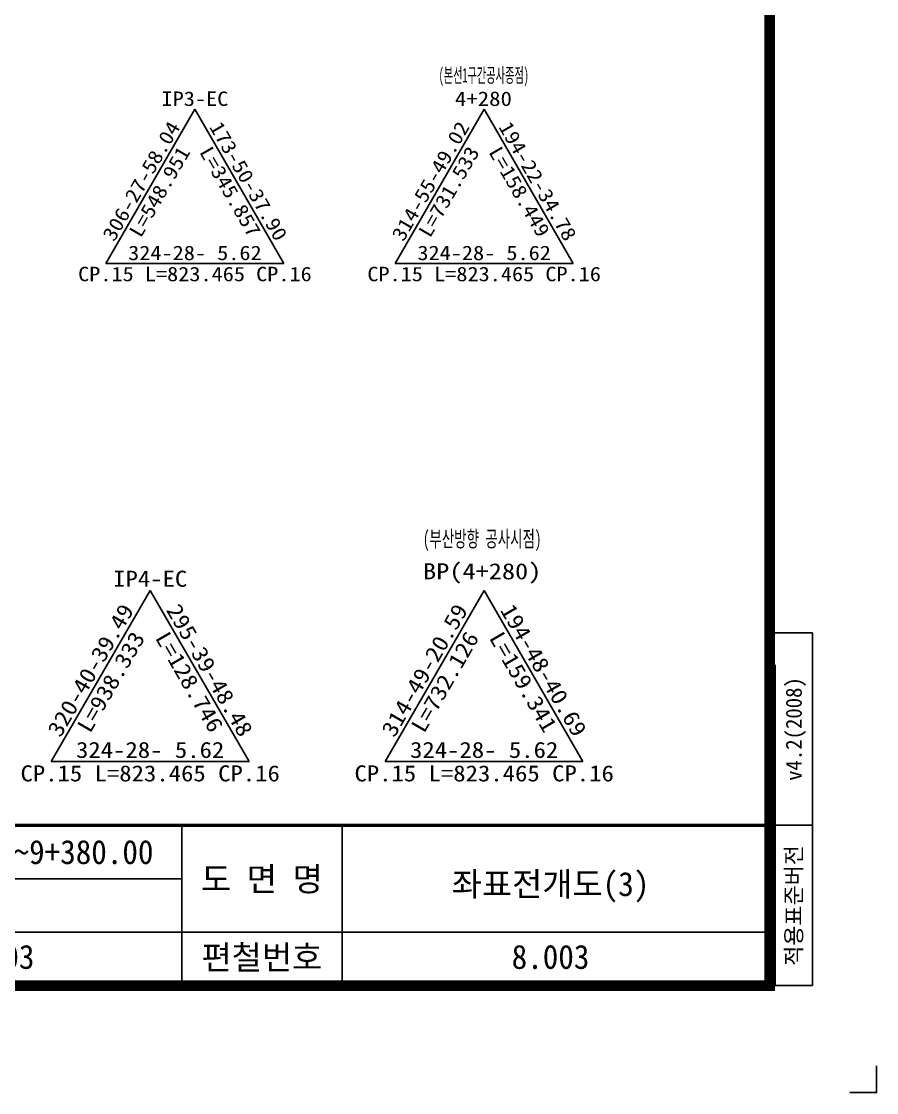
# Model space of a CAD drawing. Header units: millimetres. Extents: x 4525 to 5366, y 950 to 1544.
# Drawn here: x 5206.3 to 5366.3, y 950 to 1150.3 of the extents above; entities that cross this region are included whole.
import ezdxf
from ezdxf.enums import TextEntityAlignment as Align

# ---------------------------------------------------------------- set-up
doc = ezdxf.new("R2010")
doc.units = ezdxf.units.MM
for name, color, linetype in [('CA-ALGN-IPLN', 1, 'Continuous'), ('CA-ALGN-TEXT', 3, 'Continuous'), ('CA-TEXT', 3, 'Continuous'), ('CX-BORD', 3, 'Continuous'), ('CX-BORD-LIN1', 4, 'Continuous'), ('CX-BORD-LIN2', 3, 'Continuous'), ('CX-BORD-TEX2', 7, 'Continuous'), ('CX-BORD-TEX3', 6, 'Continuous'), ('CX-MISC', 2, 'Continuous')]:
    doc.layers.add(name, color=color, linetype=linetype)
doc.styles.add('RP2', font='DotumChe.ttf')
doc.styles.add('SEKO', font='DotumChe.ttf')
doc.styles.add('TB_TEXT', font='DotumChe.ttf')
doc.styles.add('TB_WBTXT', font='H2GTRE.TTF')
doc.styles.add('TB_WMTXT', font='DotumChe.ttf')

# ---------------------------------------------------------------- blocks, each defined once
blk = doc.blocks.new('CXBLKA1-KHCA')
at = {"layer": 'CX-BORD-LIN1', "const_width": 2}
blk.add_lwpolyline([(796, 0), (0, 0), (0, 554), (796, 554)], close=True, dxfattribs=at)
at = {"layer": 'CX-BORD-LIN1'}
for points, const_width in [([(796, 30), (0, 30)], 0.6), ([(686, 0), (686, 30)], 0.3)]:
    blk.add_lwpolyline(points, dxfattribs=dict(at, const_width=const_width))
at = {"layer": 'CX-BORD-LIN2'}
for p, q in [((804, 66.03), (796, 66.03)), ((804, 66.03), (804, 0)), ((797, 60), (797, 0)), ((804, 30), (796, 30)), ((804, 0), (797, 0))]:
    blk.add_line(p, q, dxfattribs=at)
at = {"layer": 'CX-BORD-LIN2', "const_width": 0.3}
for points in [[(716, 0), (716, 30)], [(686, 20), (566, 20)], [(796, 10), (566, 10)]]:
    blk.add_lwpolyline(points, dxfattribs=at)
at = {"layer": 'CX-MISC'}
blk.add_lwpolyline([(811, -20), (816, -20), (816, -15)], dxfattribs=at)
at = {"layer": 'CX-BORD-LIN1', "style": 'TB_TEXT'}
for tag, height, p in [('TR_RNUM4', 3, (285.11, 26.64)), ('TR_RDAT4', 3.5, (317.5, 27)), ('TR_DGN4', 3.5, (459.12, 27)), ('TR_CHK4', 3.5, (499.12, 27)), ('TR_APP4', 3.5, (539.12, 27)), ('TR_RNUM3', 3, (285.11, 20.64)), ('TR_RDAT3', 3.5, (317.5, 21)), ('TR_DGN3', 3.5, (459.12, 21)), ('TR_CHK3', 3.5, (499.12, 21)), ('TR_APP3', 3.5, (539.12, 21)), ('TR_RNUM2', 3, (285.11, 14.64)), ('TR_RDAT2', 3.5, (317.5, 15)), ('TR_DGN2', 3.5, (459.12, 15)), ('TR_CHK2', 3.5, (499.12, 15)), ('TR_APP2', 3.5, (539.12, 15)), ('TR_RNUM1', 3, (285.11, 8.64)), ('TR_RDAT1', 3.5, (317.5, 9)), ('TR_DGN1', 3.5, (459.12, 9)), ('TR_CHK1', 3.5, (499.12, 9)), ('TR_APP1', 3.5, (539.12, 9))]:
    blk.add_attdef(tag, text='', height=height, dxfattribs=at).set_placement(p, align=Align.MIDDLE_CENTER)
for tag, p in [('TR_RCON4', (342.3, 27)), ('TR_RCON3', (342.3, 21)), ('TR_RCON2', (342.3, 15)), ('TR_RCON1', (342.3, 9))]:
    blk.add_attdef(tag, text='', height=3.5, dxfattribs=at).set_placement(p, align=Align.MIDDLE_LEFT)
at = {"layer": 'CX-BORD-LIN2', "style": 'TB_TEXT'}
blk.add_text('적용표준버전', height=3, rotation=90, dxfattribs=at).set_placement((800.5, 15), align=Align.MIDDLE_CENTER)
blk.add_attdef('TD_VERSION', text='', height=3, rotation=90, dxfattribs=at).set_placement((800.5, 48.01), align=Align.MIDDLE_CENTER)
at = {"layer": 'CX-BORD-TEX2', "style": 'TB_WMTXT'}
for tag, height, p in [('TB_CNAME', 5, (15.34, 531.83)), ('TB_CSCOP', 4, (16.63, 523.83))]:
    blk.add_attdef(tag, text='', height=height, dxfattribs=at).set_placement(p, align=Align.BOTTOM_LEFT)
at = {"layer": 'CX-BORD-TEX2', "style": 'TB_WBTXT'}
for tag, height, p in [('TB_MTITIL', 10, (398, 533.33)), ('TB_STITL', 7, (398, 518.33))]:
    blk.add_attdef(tag, text='', height=height, dxfattribs=at).set_placement(p, align=Align.MIDDLE_CENTER)
at = {"layer": 'CX-BORD-TEX3', "style": 'TB_TEXT'}
for s, p in [('도 면 명', (701, 20)), ('편철번호', (701, 5.39))]:
    blk.add_text(s, height=4.5, dxfattribs=at).set_placement(p, align=Align.MIDDLE)
for tag, height, p in [('TD_DCOMP', 4.5, (217.5, 25)), ('TD_CSECT', 4.5, (611, 25)), ('TD_CDIST', 4.5, (656, 25)), ('TD_DNAME_TOP', 4.5, (755, 25)), ('TD_DNAME_MAIN', 4.5, (755, 19.01)), ('TD_CCOMP', 4.5, (217.5, 15)), ('TD_HSCAL', 4.5, (626.7, 15.24)), ('TD_VSCAL', 4.5, (655.78, 15.24)), ('TD_DNAME_BOT', 3, (755, 13.65)), ('TD_CNAME', 5, (65, 5.75)), ('TD_FIELD', 4.5, (182.5, 5.53)), ('TD_CSTEP', 4.5, (253.24, 5.53)), ('TD_DWGCODE', 4.5, (641, 5.39)), ('TD_DWGNO', 4.5, (755, 5.39))]:
    blk.add_attdef(tag, text='', height=height, dxfattribs=at).set_placement(p, align=Align.MIDDLE_CENTER)

msp = doc.modelspace()

# ---------------------------------------------------------------- linework, layer by layer
at = {"layer": 'CA-ALGN-IPLN', "linetype": 'Continuous'}
for p, q in [((5238.8, 1133.9), (5222.15, 1105.06)), ((5238.8, 1133.9), (5255.45, 1105.06)), ((5292.91, 1133.9), (5276.26, 1105.06)), ((5292.91, 1133.9), (5309.56, 1105.06)), ((5222.15, 1105.06), (5255.45, 1105.06)), ((5276.26, 1105.06), (5309.56, 1105.06)), ((5230.43, 1043.89), (5211.94, 1011.87)), ((5230.43, 1043.89), (5248.92, 1011.87)), ((5292.91, 1043.89), (5274.42, 1011.87)), ((5292.91, 1043.89), (5311.4, 1011.87)), ((5211.94, 1011.87), (5248.92, 1011.87)), ((5274.42, 1011.87), (5311.4, 1011.87))]:
    msp.add_line(p, q, dxfattribs=at)

# ---------------------------------------------------------------- block references
at = {"layer": 'CX-BORD'}
ref = msp.add_blockref('CXBLKA1-KHCA', (4550.33, 969.96), dxfattribs=at)
ref.add_attrib('TD_DNAME_MAIN', '좌표전개도(3)', dxfattribs={"layer": 'CX-BORD-TEX3', "height": 4.5, "style": 'TB_TEXT'}).set_placement((5305.33, 988.97), align=Align.MIDDLE_CENTER)
ref.add_attrib('TD_CDIST', '3+780.00~9+380.00', dxfattribs={"layer": 'CX-BORD-TEX3', "height": 4.5, "style": 'TB_TEXT'}).set_placement((5206.33, 994.96), align=Align.MIDDLE_CENTER)
ref.add_attrib('TD_DWGNO', '8.003', dxfattribs={"layer": 'CX-BORD-TEX3', "height": 4.5, "style": 'TB_TEXT'}).set_placement((5305.33, 975.35), align=Align.MIDDLE_CENTER)
ref.add_attrib('TD_DWGCODE', 'C0010301-003', dxfattribs={"layer": 'CX-BORD-TEX3', "height": 4.5, "style": 'TB_TEXT'}).set_placement((5191.33, 975.35), align=Align.MIDDLE_CENTER)
ref.add_attrib('TD_VERSION', 'v4.2(2008)', dxfattribs={"layer": 'CX-BORD-LIN2', "height": 3, "rotation": 90, "style": 'TB_TEXT'}).set_placement((5350.83, 1017.97), align=Align.MIDDLE_CENTER)

# ---------------------------------------------------------------- texts
at = {"layer": 'CA-ALGN-TEXT'}
for s, height, style, width, p, p2 in [('(본선1구간공사종점)', 2.7056, 'SEKO', 0.720226, (5284.44, 1138.92), (5301.24, 1138.92)), ('IP3-EC', 2.706, 'RP2', 0.865385, (5232.56, 1134.52), (5245.04, 1134.52)), ('4+280', 2.706, 'RP2', 0.804366, (5287.44, 1134.52), (5298.11, 1134.52)), ('(부산방향 공사시점)', 3.0041, 'SEKO', 0.840765, (5281.48, 1052.04), (5303.61, 1052.04)), ('BP(4+280)', 3.004, 'RP2', 0.899423, (5281.48, 1045.97), (5303.61, 1045.97)), ('IP4-EC', 3.004, 'RP2', 0.865385, (5223.5, 1044.58), (5237.36, 1044.58))]:
    msp.add_text(s, height=height, dxfattribs=dict(at, style=style, width=width)).set_placement(p, p2, align=Align.FIT)
at = {"layer": 'CA-TEXT', "style": 'RP2'}
for s, height, rotation, width, p, p2 in [('306-27-58.04', 2.7056, 60, 0.807692, (5223.69, 1108.98), (5236.18, 1130.6)), ('173-50-37.90', 2.7056, 300, 0.811072, (5241.42, 1130.6), (5253.91, 1108.98)), ('314-55-49.02', 2.7056, 60, 0.811072, (5277.8, 1108.98), (5290.29, 1130.6)), ('194-22-34.78', 2.7056, 300, 0.811072, (5295.53, 1130.6), (5308.02, 1108.98)), ('L=548.951', 2.706, 60, 0.886492, (5228.68, 1109.7), (5238.04, 1125.92)), ('L=345.857', 2.706, 300, 0.855204, (5239.56, 1125.92), (5248.92, 1109.7)), ('L=731.533', 2.706, 60, 0.855204, (5282.79, 1109.7), (5292.15, 1125.92)), ('L=158.449', 2.706, 300, 0.860264, (5293.67, 1125.92), (5303.03, 1109.7)), ('320-40-39.49', 3.0041, 60, 0.81448, (5213.65, 1016.22), (5227.52, 1040.23)), ('295-39-48.48', 3.0041, 300, 0.811072, (5233.34, 1040.23), (5247.21, 1016.22)), ('314-49-20.59', 3.0041, 60, 0.81448, (5276.13, 1016.22), (5290, 1040.23)), ('194-48-40.69', 3.0041, 300, 0.81448, (5295.82, 1040.23), (5309.69, 1016.22)), ('L=938.333', 3.004, 60, 0.855204, (5219.19, 1017.02), (5229.59, 1035.04)), ('L=128.746', 3.004, 300, 0.855204, (5231.27, 1035.04), (5241.67, 1017.02)), ('L=732.126', 3.004, 60, 0.855204, (5281.67, 1017.02), (5292.07, 1035.04)), ('L=159.341', 3.004, 300, 0.886492, (5293.75, 1035.04), (5304.15, 1017.02))]:
    msp.add_text(s, height=height, rotation=rotation, dxfattribs=dict(at, width=width)).set_placement(p, p2, align=Align.FIT)
for s, height, width, p, p2 in [('324-28- 5.62', 2.7056, 0.807692, (5226.31, 1105.68), (5251.29, 1105.68)), ('324-28- 5.62', 2.7056, 0.807692, (5280.42, 1105.68), (5305.4, 1105.68)), ('CP.15', 2.706, 0.907519, (5216.95, 1101.73), (5227.35, 1101.73)), ('L=823.465', 2.706, 0.855204, (5229.43, 1101.73), (5248.17, 1101.73)), ('CP.16', 2.706, 0.907519, (5250.25, 1101.73), (5260.65, 1101.73)), ('CP.15', 2.706, 0.907519, (5271.06, 1101.73), (5281.46, 1101.73)), ('L=823.465', 2.706, 0.855204, (5283.55, 1101.73), (5302.28, 1101.73)), ('CP.16', 2.706, 0.907519, (5304.36, 1101.73), (5314.76, 1101.73)), ('324-28- 5.62', 3.0041, 0.807692, (5216.56, 1012.56), (5244.3, 1012.56)), ('324-28- 5.62', 3.0041, 0.807692, (5279.05, 1012.56), (5306.78, 1012.56)), ('CP.15', 3.004, 0.907519, (5206.17, 1008.17), (5217.72, 1008.17)), ('L=823.465', 3.004, 0.855204, (5220.03, 1008.17), (5240.83, 1008.17)), ('CP.16', 3.004, 0.907519, (5243.14, 1008.17), (5254.69, 1008.17)), ('CP.15', 3.004, 0.907519, (5268.65, 1008.17), (5280.2, 1008.17)), ('L=823.465', 3.004, 0.855204, (5282.51, 1008.17), (5303.31, 1008.17)), ('CP.16', 3.004, 0.907519, (5305.62, 1008.17), (5317.18, 1008.17))]:
    msp.add_text(s, height=height, dxfattribs=dict(at, width=width)).set_placement(p, p2, align=Align.FIT)

doc.saveas('drawing.dxf')
